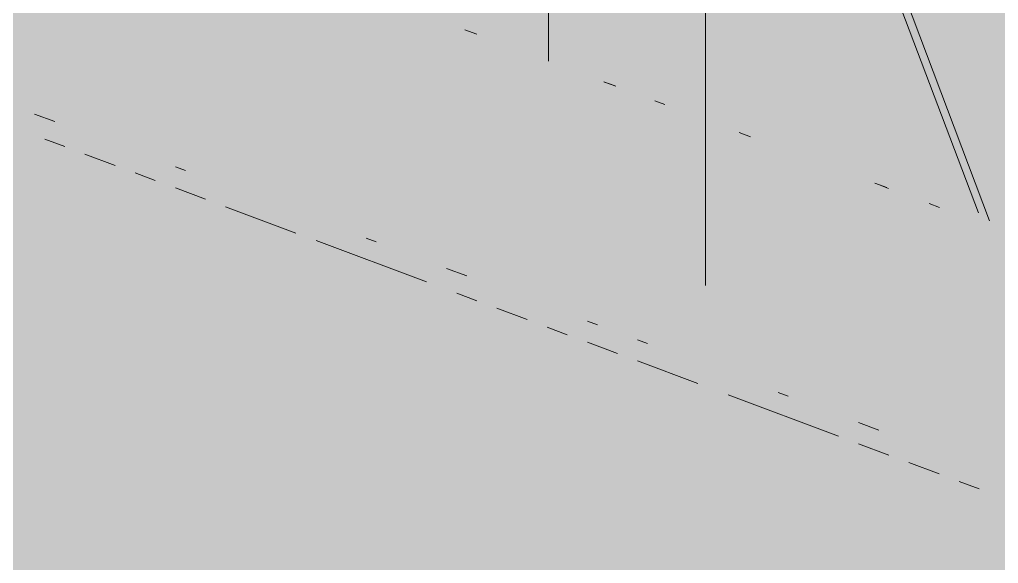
# Paper-space layout '03 3D Building and Roof' of a CAD drawing. Header units: millimetres. Extents: x 5 to 415, y 5 to 292.
# Drawn here: x 106.51 to 112.57, y 90.91 to 94.28 of the extents above; entities that cross this region are included whole.
import ezdxf

# ---------------------------------------------------------------- set-up
doc = ezdxf.new("R2010")
doc.units = ezdxf.units.MM
doc.layers.add('EXISTING', color=7, linetype='Continuous')
doc.layers.add('IMAGES', color=7, linetype='Continuous')

# ---------------------------------------------------------------- blocks, each defined once
blk = doc.blocks.new('SHEET_03')
at = {"layer": 'EXISTING', "color": 250, "lineweight": 9}
for p, q in [((110.7591, 97.026), (110.7591, 93.6592)), ((109.787, 94.1637), (109.787, 95.7067)), ((112.4472, 93.083), (111.7312, 94.9784)), ((111.7756, 94.9951), (112.5163, 93.0342)), ((109.787, 94.573), (109.787, 94.0234)), ((109.2685, 94.2176), (109.3426, 94.1898)), ((110.1929, 93.8713), (110.13, 93.8949)), ((110.1342, 93.8933), (110.2036, 93.8673)), ((110.5075, 93.7535), (110.4446, 93.777)), ((106.6073, 93.6951), (106.7316, 93.6485)), ((110.7591, 93.6592), (110.7591, 92.6334)), ((110.9674, 93.5812), (111.0368, 93.5552)), ((106.7938, 93.4941), (106.6695, 93.5407)), ((107.1047, 93.3777), (106.9182, 93.4475)), ((107.4778, 93.369), (107.5399, 93.3457)), ((107.3534, 93.2845), (107.2291, 93.3311)), ((107.6643, 93.168), (107.4778, 93.2379)), ((111.8053, 93.2673), (111.8793, 93.2396)), ((111.8914, 93.235), (111.8285, 93.2586)), ((108.2239, 92.9584), (107.7887, 93.1215)), ((112.206, 93.1172), (112.1431, 93.1408)), ((109.0322, 92.6556), (108.3483, 92.9118)), ((108.6591, 92.9265), (108.7213, 92.9032)), ((109.1566, 92.7401), (109.2809, 92.6935)), ((109.3431, 92.5391), (109.2187, 92.5857)), ((109.654, 92.4227), (109.4675, 92.4926)), ((109.9027, 92.3295), (109.7783, 92.3761)), ((110.0271, 92.414), (110.0892, 92.3908)), ((110.2136, 92.2131), (110.0271, 92.2829)), ((110.3379, 92.2976), (110.4001, 92.2743)), ((110.711, 92.0267), (110.3379, 92.1665)), ((111.5815, 91.7006), (110.8975, 91.9568)), ((111.2084, 91.9715), (111.2706, 91.9482)), ((111.7059, 91.7852), (111.8302, 91.7386)), ((111.8924, 91.5842), (111.7059, 91.654)), ((112.2033, 91.4677), (112.0167, 91.5376)), ((112.452, 91.3745), (112.3276, 91.4211))]:
    blk.add_line(p, q, dxfattribs=at)
at = {"layer": 'IMAGES', "color": 7}
for points in [[(110.0609, 94.1714), (110.4037, 94.1714), (110.0609, 96.9143), (110.4037, 96.9143)], [(110.4037, 94), (110.575, 94), (110.4037, 96.9143), (110.575, 96.9143)], [(110.575, 93.8286), (110.7464, 93.8286), (110.575, 96.9143), (110.7464, 96.9143)], [(110.7464, 93.8286), (110.9178, 93.8286), (110.7464, 96.7429), (110.9178, 96.7429)], [(110.9178, 93.6571), (111.0891, 93.6571), (110.9178, 96.7429), (111.0891, 96.7429)], [(109.8896, 94.1714), (110.0609, 94.1714), (109.8896, 95.3714), (110.0609, 95.3714)], [(109.7182, 94), (109.8896, 94), (109.7182, 95.2), (109.8896, 95.2)], [(106.4623, 94.1714), (108.1759, 94.1714), (106.4623, 94.3429), (108.1759, 94.3429)], [(108.1759, 94.1714), (108.3473, 94.1714), (108.1759, 94.3429), (108.3473, 94.3429)], [(108.3473, 94.1714), (108.5187, 94.1714), (108.3473, 94.3429), (108.5187, 94.3429)], [(108.5187, 94.1714), (108.69, 94.1714), (108.5187, 94.3429), (108.69, 94.3429)], [(108.69, 94.1714), (108.8614, 94.1714), (108.69, 94.3429), (108.8614, 94.3429)], [(108.8614, 94.1714), (109.0328, 94.1714), (108.8614, 94.3429), (109.0328, 94.3429)], [(109.0328, 94.1714), (109.3755, 94.1714), (109.0328, 94.3429), (109.3755, 94.3429)], [(109.3755, 94.1714), (109.5468, 94.1714), (109.3755, 94.3429), (109.5468, 94.3429)], [(109.5468, 94.1714), (109.7182, 94.1714), (109.5468, 94.3429), (109.7182, 94.3429)], [(111.0891, 93.8286), (111.7746, 93.8286), (111.0891, 94.3429), (111.7746, 94.3429)], [(111.7746, 94), (111.9459, 94), (111.7746, 94.3429), (111.9459, 94.3429)], [(111.9459, 94), (112.1173, 94), (111.9459, 94.3429), (112.1173, 94.3429)], [(112.1173, 94.1714), (112.2887, 94.1714), (112.1173, 94.3429), (112.2887, 94.3429)], [(112.2887, 94.1714), (114.345, 94.1714), (112.2887, 94.3429), (114.345, 94.3429)], [(106.2909, 94), (106.6337, 94), (106.2909, 94.1714), (106.6337, 94.1714)], [(106.6337, 94), (106.805, 94), (106.6337, 94.1714), (106.805, 94.1714)], [(106.805, 94), (106.9764, 94), (106.805, 94.1714), (106.9764, 94.1714)], [(106.9764, 94), (108.69, 94), (106.9764, 94.1714), (108.69, 94.1714)], [(108.69, 94), (109.0328, 94), (108.69, 94.1714), (109.0328, 94.1714)], [(109.0328, 94), (109.2041, 94), (109.0328, 94.1714), (109.2041, 94.1714)], [(109.2041, 94), (109.3755, 94), (109.2041, 94.1714), (109.3755, 94.1714)], [(109.3755, 94), (109.5468, 94), (109.3755, 94.1714), (109.5468, 94.1714)], [(109.5468, 93.8286), (109.7182, 93.8286), (109.5468, 94.1714), (109.7182, 94.1714)], [(109.8896, 94), (110.0609, 94), (109.8896, 94.1714), (110.0609, 94.1714)], [(110.0609, 94), (110.2323, 94), (110.0609, 94.1714), (110.2323, 94.1714)], [(110.2323, 94), (110.4037, 94), (110.2323, 94.1714), (110.4037, 94.1714)], [(112.1173, 94), (112.2887, 94), (112.1173, 94.1714), (112.2887, 94.1714)], [(112.2887, 94), (112.46, 94), (112.2887, 94.1714), (112.46, 94.1714)], [(112.46, 94), (114.5164, 94), (112.46, 94.1714), (114.5164, 94.1714)], [(106.4623, 93.8286), (106.6337, 93.8286), (106.4623, 94), (106.6337, 94)], [(106.6337, 93.8286), (106.805, 93.8286), (106.6337, 94), (106.805, 94)], [(106.805, 93.6571), (106.9764, 93.6571), (106.805, 94), (106.9764, 94)], [(106.9764, 93.8286), (107.1478, 93.8286), (106.9764, 94), (107.1478, 94)], [(107.1478, 93.8286), (107.3191, 93.8286), (107.1478, 94), (107.3191, 94)], [(107.3191, 93.8286), (109.0328, 93.8286), (107.3191, 94), (109.0328, 94)], [(109.0328, 93.8286), (109.3755, 93.8286), (109.0328, 94), (109.3755, 94)], [(109.3755, 93.8286), (109.5468, 93.8286), (109.3755, 94), (109.5468, 94)], [(109.7182, 93.8286), (110.0609, 93.8286), (109.7182, 94), (110.0609, 94)], [(110.0609, 93.8286), (110.2323, 93.8286), (110.0609, 94), (110.2323, 94)], [(110.2323, 93.8286), (110.4037, 93.8286), (110.2323, 94), (110.4037, 94)], [(110.4037, 93.8286), (110.575, 93.8286), (110.4037, 94), (110.575, 94)], [(111.7746, 93.8286), (111.9459, 93.8286), (111.7746, 94), (111.9459, 94)], [(111.9459, 93.8286), (112.1173, 93.8286), (111.9459, 94), (112.1173, 94)], [(112.1173, 93.8286), (112.2887, 93.8286), (112.1173, 94), (112.2887, 94)], [(112.2887, 93.8286), (114.345, 93.8286), (112.2887, 94), (114.345, 94)], [(106.4623, 93.6571), (106.805, 93.6571), (106.4623, 93.8286), (106.805, 93.8286)], [(106.9764, 93.6571), (107.3191, 93.6571), (106.9764, 93.8286), (107.3191, 93.8286)], [(107.3191, 93.6571), (107.4905, 93.6571), (107.3191, 93.8286), (107.4905, 93.8286)], [(107.4905, 93.6571), (107.6619, 93.6571), (107.4905, 93.8286), (107.6619, 93.8286)], [(107.6619, 93.6571), (107.8332, 93.6571), (107.6619, 93.8286), (107.8332, 93.8286)], [(107.8332, 93.6571), (109.5468, 93.6571), (107.8332, 93.8286), (109.5468, 93.8286)], [(109.5468, 93.6571), (109.7182, 93.6571), (109.5468, 93.8286), (109.7182, 93.8286)], [(109.7182, 93.6571), (109.8896, 93.6571), (109.7182, 93.8286), (109.8896, 93.8286)], [(109.8896, 93.6571), (110.0609, 93.6571), (109.8896, 93.8286), (110.0609, 93.8286)], [(110.0609, 93.6571), (110.2323, 93.6571), (110.0609, 93.8286), (110.2323, 93.8286)], [(110.2323, 93.6571), (110.4037, 93.6571), (110.2323, 93.8286), (110.4037, 93.8286)], [(110.4037, 93.6571), (110.9178, 93.6571), (110.4037, 93.8286), (110.9178, 93.8286)], [(111.0891, 93.6571), (111.2605, 93.6571), (111.0891, 93.8286), (111.2605, 93.8286)], [(111.2605, 93.6571), (111.9459, 93.6571), (111.2605, 93.8286), (111.9459, 93.8286)], [(111.9459, 93.4857), (112.1173, 93.4857), (111.9459, 93.8286), (112.1173, 93.8286)], [(112.1173, 93.4857), (112.2887, 93.4857), (112.1173, 93.8286), (112.2887, 93.8286)], [(112.2887, 93.6571), (112.46, 93.6571), (112.2887, 93.8286), (112.46, 93.8286)], [(112.46, 93.6571), (113.6596, 93.6571), (112.46, 93.8286), (113.6596, 93.8286)], [(106.4623, 93.4857), (106.6337, 93.4857), (106.4623, 93.6571), (106.6337, 93.6571)], [(106.6337, 93.4857), (106.805, 93.4857), (106.6337, 93.6571), (106.805, 93.6571)], [(106.805, 93.4857), (107.3191, 93.4857), (106.805, 93.6571), (107.3191, 93.6571)], [(107.3191, 93.4857), (107.6619, 93.4857), (107.3191, 93.6571), (107.6619, 93.6571)], [(107.6619, 93.3143), (108.0046, 93.3143), (107.6619, 93.6571), (108.0046, 93.6571)], [(108.0046, 93.3143), (108.1759, 93.3143), (108.0046, 93.6571), (108.1759, 93.6571)], [(108.1759, 93.4857), (108.3473, 93.4857), (108.1759, 93.6571), (108.3473, 93.6571)], [(108.3473, 93.4857), (109.8896, 93.4857), (108.3473, 93.6571), (109.8896, 93.6571)], [(109.8896, 93.4857), (110.0609, 93.4857), (109.8896, 93.6571), (110.0609, 93.6571)], [(110.0609, 93.4857), (110.2323, 93.4857), (110.0609, 93.6571), (110.2323, 93.6571)], [(110.2323, 93.4857), (110.4037, 93.4857), (110.2323, 93.6571), (110.4037, 93.6571)], [(110.4037, 93.4857), (110.575, 93.4857), (110.4037, 93.6571), (110.575, 93.6571)], [(110.575, 93.4857), (110.9178, 93.4857), (110.575, 93.6571), (110.9178, 93.6571)], [(110.9178, 93.4857), (111.0891, 93.4857), (110.9178, 93.6571), (111.0891, 93.6571)], [(111.0891, 93.4857), (111.2605, 93.4857), (111.0891, 93.6571), (111.2605, 93.6571)], [(111.2605, 93.4857), (111.6032, 93.4857), (111.2605, 93.6571), (111.6032, 93.6571)], [(111.6032, 93.4857), (111.9459, 93.4857), (111.6032, 93.6571), (111.9459, 93.6571)], [(112.2887, 93.4857), (112.46, 93.4857), (112.2887, 93.6571), (112.46, 93.6571)], [(112.46, 93.4857), (112.6314, 93.4857), (112.46, 93.6571), (112.6314, 93.6571)], [(106.4623, 93.3143), (106.805, 93.3143), (106.4623, 93.4857), (106.805, 93.4857)], [(106.805, 93.3143), (107.1478, 93.3143), (106.805, 93.4857), (107.1478, 93.4857)], [(107.1478, 93.3143), (107.4905, 93.3143), (107.1478, 93.4857), (107.4905, 93.4857)], [(107.4905, 93.3143), (107.6619, 93.3143), (107.4905, 93.4857), (107.6619, 93.4857)], [(108.1759, 93.3143), (108.3473, 93.3143), (108.1759, 93.4857), (108.3473, 93.4857)], [(108.3473, 93.3143), (108.69, 93.3143), (108.3473, 93.4857), (108.69, 93.4857)], [(108.69, 93.3143), (108.8614, 93.3143), (108.69, 93.4857), (108.8614, 93.4857)], [(108.8614, 93.3143), (110.4037, 93.3143), (108.8614, 93.4857), (110.4037, 93.4857)], [(110.4037, 92.8), (110.575, 92.8), (110.4037, 93.4857), (110.575, 93.4857)], [(110.575, 92.8), (110.7464, 92.8), (110.575, 93.4857), (110.7464, 93.4857)], [(110.7464, 92.6286), (110.9178, 92.6286), (110.7464, 93.4857), (110.9178, 93.4857)], [(110.9178, 93.3143), (111.0891, 93.3143), (110.9178, 93.4857), (111.0891, 93.4857)], [(111.0891, 93.3143), (111.2605, 93.3143), (111.0891, 93.4857), (111.2605, 93.4857)], [(111.2605, 93.3143), (111.4318, 93.3143), (111.2605, 93.4857), (111.4318, 93.4857)], [(111.4318, 93.1429), (111.6032, 93.1429), (111.4318, 93.4857), (111.6032, 93.4857)], [(111.6032, 93.3143), (111.7746, 93.3143), (111.6032, 93.4857), (111.7746, 93.4857)], [(111.7746, 93.3143), (111.9459, 93.3143), (111.7746, 93.4857), (111.9459, 93.4857)], [(111.9459, 93.3143), (112.2887, 93.3143), (111.9459, 93.4857), (112.2887, 93.4857)], [(112.2887, 93.3143), (112.46, 93.3143), (112.2887, 93.4857), (112.46, 93.4857)], [(112.46, 93.1429), (112.6314, 93.1429), (112.46, 93.4857), (112.6314, 93.4857)], [(104.7487, 93.1429), (106.805, 93.1429), (104.7487, 93.3143), (106.805, 93.3143)], [(106.805, 93.1429), (107.1478, 93.1429), (106.805, 93.3143), (107.1478, 93.3143)], [(107.1478, 93.1429), (107.4905, 93.1429), (107.1478, 93.3143), (107.4905, 93.3143)], [(107.4905, 93.1429), (107.8332, 93.1429), (107.4905, 93.3143), (107.8332, 93.3143)], [(107.8332, 93.1429), (108.1759, 93.1429), (107.8332, 93.3143), (108.1759, 93.3143)], [(108.1759, 93.1429), (108.3473, 93.1429), (108.1759, 93.3143), (108.3473, 93.3143)], [(108.3473, 93.1429), (108.8614, 93.1429), (108.3473, 93.3143), (108.8614, 93.3143)], [(108.8614, 93.1429), (109.2041, 93.1429), (108.8614, 93.3143), (109.2041, 93.3143)], [(109.2041, 93.1429), (110.4037, 93.1429), (109.2041, 93.3143), (110.4037, 93.3143)], [(110.9178, 93.1429), (111.2605, 93.1429), (110.9178, 93.3143), (111.2605, 93.3143)], [(111.2605, 93.1429), (111.4318, 93.1429), (111.2605, 93.3143), (111.4318, 93.3143)], [(111.6032, 93.1429), (111.7746, 93.1429), (111.6032, 93.3143), (111.7746, 93.3143)], [(111.7746, 93.1429), (111.9459, 93.1429), (111.7746, 93.3143), (111.9459, 93.3143)], [(111.9459, 92.9714), (112.1173, 92.9714), (111.9459, 93.3143), (112.1173, 93.3143)], [(112.1173, 93.1429), (112.2887, 93.1429), (112.1173, 93.3143), (112.2887, 93.3143)], [(112.2887, 92.9714), (112.46, 92.9714), (112.2887, 93.3143), (112.46, 93.3143)], [(104.406, 92.9714), (107.1478, 92.9714), (104.406, 93.1429), (107.1478, 93.1429)], [(107.1478, 92.9714), (107.3191, 92.9714), (107.1478, 93.1429), (107.3191, 93.1429)], [(107.3191, 92.9714), (107.4905, 92.9714), (107.3191, 93.1429), (107.4905, 93.1429)], [(107.4905, 92.9714), (107.6619, 92.9714), (107.4905, 93.1429), (107.6619, 93.1429)], [(107.6619, 92.9714), (107.8332, 92.9714), (107.6619, 93.1429), (107.8332, 93.1429)], [(107.8332, 92.9714), (108.0046, 92.9714), (107.8332, 93.1429), (108.0046, 93.1429)], [(108.0046, 92.9714), (108.1759, 92.9714), (108.0046, 93.1429), (108.1759, 93.1429)], [(108.1759, 92.9714), (108.3473, 92.9714), (108.1759, 93.1429), (108.3473, 93.1429)], [(108.3473, 92.9714), (108.5187, 92.9714), (108.3473, 93.1429), (108.5187, 93.1429)], [(108.5187, 92.9714), (108.69, 92.9714), (108.5187, 93.1429), (108.69, 93.1429)], [(108.69, 92.9714), (108.8614, 92.9714), (108.69, 93.1429), (108.8614, 93.1429)], [(108.8614, 92.9714), (109.0328, 92.9714), (108.8614, 93.1429), (109.0328, 93.1429)], [(109.0328, 92.9714), (109.3755, 92.9714), (109.0328, 93.1429), (109.3755, 93.1429)], [(109.3755, 92.9714), (109.5468, 92.9714), (109.3755, 93.1429), (109.5468, 93.1429)], [(109.5468, 92.9714), (110.4037, 92.9714), (109.5468, 93.1429), (110.4037, 93.1429)], [(110.9178, 92.6286), (111.0891, 92.6286), (110.9178, 93.1429), (111.0891, 93.1429)], [(111.0891, 92.9714), (111.2605, 92.9714), (111.0891, 93.1429), (111.2605, 93.1429)], [(111.2605, 92.9714), (111.6032, 92.9714), (111.2605, 93.1429), (111.6032, 93.1429)], [(111.6032, 92.9714), (111.7746, 92.9714), (111.6032, 93.1429), (111.7746, 93.1429)], [(111.7746, 92.9714), (111.9459, 92.9714), (111.7746, 93.1429), (111.9459, 93.1429)], [(112.1173, 92.9714), (112.2887, 92.9714), (112.1173, 93.1429), (112.2887, 93.1429)], [(112.46, 92.9714), (112.6314, 92.9714), (112.46, 93.1429), (112.6314, 93.1429)], [(104.2346, 92.8), (107.6619, 92.8), (104.2346, 92.9714), (107.6619, 92.9714)], [(107.6619, 92.8), (107.8332, 92.8), (107.6619, 92.9714), (107.8332, 92.9714)], [(107.8332, 92.8), (108.0046, 92.8), (107.8332, 92.9714), (108.0046, 92.9714)], [(108.0046, 92.8), (108.1759, 92.8), (108.0046, 92.9714), (108.1759, 92.9714)], [(108.1759, 92.8), (108.5187, 92.8), (108.1759, 92.9714), (108.5187, 92.9714)], [(108.5187, 92.8), (108.69, 92.8), (108.5187, 92.9714), (108.69, 92.9714)], [(108.69, 92.8), (108.8614, 92.8), (108.69, 92.9714), (108.8614, 92.9714)], [(108.8614, 92.8), (109.0328, 92.8), (108.8614, 92.9714), (109.0328, 92.9714)], [(109.0328, 92.8), (109.3755, 92.8), (109.0328, 92.9714), (109.3755, 92.9714)], [(109.3755, 92.8), (109.7182, 92.8), (109.3755, 92.9714), (109.7182, 92.9714)], [(109.7182, 92.8), (110.0609, 92.8), (109.7182, 92.9714), (110.0609, 92.9714)], [(110.0609, 92.8), (110.4037, 92.8), (110.0609, 92.9714), (110.4037, 92.9714)], [(111.0891, 92.8), (111.7746, 92.8), (111.0891, 92.9714), (111.7746, 92.9714)], [(111.7746, 92.8), (111.9459, 92.8), (111.7746, 92.9714), (111.9459, 92.9714)], [(111.9459, 92.8), (112.1173, 92.8), (111.9459, 92.9714), (112.1173, 92.9714)], [(112.1173, 92.8), (112.2887, 92.8), (112.1173, 92.9714), (112.2887, 92.9714)], [(112.2887, 92.8), (112.46, 92.8), (112.2887, 92.9714), (112.46, 92.9714)], [(112.46, 92.8), (112.6314, 92.8), (112.46, 92.9714), (112.6314, 92.9714)], [(103.7205, 92.6286), (108.1759, 92.6286), (103.7205, 92.8), (108.1759, 92.8)], [(108.1759, 92.6286), (108.5187, 92.6286), (108.1759, 92.8), (108.5187, 92.8)], [(108.5187, 92.6286), (108.69, 92.6286), (108.5187, 92.8), (108.69, 92.8)], [(108.69, 92.6286), (108.8614, 92.6286), (108.69, 92.8), (108.8614, 92.8)], [(108.8614, 92.6286), (109.0328, 92.6286), (108.8614, 92.8), (109.0328, 92.8)], [(109.0328, 92.6286), (109.3755, 92.6286), (109.0328, 92.8), (109.3755, 92.8)], [(109.3755, 92.6286), (109.5468, 92.6286), (109.3755, 92.8), (109.5468, 92.8)], [(109.5468, 92.6286), (109.8896, 92.6286), (109.5468, 92.8), (109.8896, 92.8)], [(109.8896, 92.6286), (110.4037, 92.6286), (109.8896, 92.8), (110.4037, 92.8)], [(110.4037, 92.6286), (110.575, 92.6286), (110.4037, 92.8), (110.575, 92.8)], [(110.575, 92.6286), (110.7464, 92.6286), (110.575, 92.8), (110.7464, 92.8)], [(111.0891, 92.6286), (112.2887, 92.6286), (111.0891, 92.8), (112.2887, 92.8)], [(112.2887, 92.6286), (112.46, 92.6286), (112.2887, 92.8), (112.46, 92.8)], [(112.46, 92.6286), (112.6314, 92.6286), (112.46, 92.8), (112.6314, 92.8)], [(103.035, 92.4571), (108.5187, 92.4571), (103.035, 92.6286), (108.5187, 92.6286)], [(108.5187, 92.4571), (108.69, 92.4571), (108.5187, 92.6286), (108.69, 92.6286)], [(108.69, 92.4571), (108.8614, 92.4571), (108.69, 92.6286), (108.8614, 92.6286)], [(108.8614, 92.4571), (109.0328, 92.4571), (108.8614, 92.6286), (109.0328, 92.6286)], [(109.0328, 92.4571), (109.3755, 92.4571), (109.0328, 92.6286), (109.3755, 92.6286)], [(109.3755, 92.4571), (109.8896, 92.4571), (109.3755, 92.6286), (109.8896, 92.6286)], [(109.8896, 92.4571), (110.0609, 92.4571), (109.8896, 92.6286), (110.0609, 92.6286)], [(110.0609, 92.4571), (110.2323, 92.4571), (110.0609, 92.6286), (110.2323, 92.6286)], [(110.2323, 92.4571), (110.4037, 92.4571), (110.2323, 92.6286), (110.4037, 92.6286)], [(110.4037, 92.4571), (110.575, 92.4571), (110.4037, 92.6286), (110.575, 92.6286)], [(110.575, 92.4571), (110.7464, 92.4571), (110.575, 92.6286), (110.7464, 92.6286)], [(110.7464, 92.4571), (110.9178, 92.4571), (110.7464, 92.6286), (110.9178, 92.6286)], [(110.9178, 92.4571), (111.0891, 92.4571), (110.9178, 92.6286), (111.0891, 92.6286)], [(111.0891, 92.4571), (112.6314, 92.4571), (111.0891, 92.6286), (112.6314, 92.6286)], [(102.521, 92.2857), (109.0328, 92.2857), (102.521, 92.4571), (109.0328, 92.4571)], [(109.0328, 92.2857), (109.3755, 92.2857), (109.0328, 92.4571), (109.3755, 92.4571)], [(109.3755, 92.2857), (109.7182, 92.2857), (109.3755, 92.4571), (109.7182, 92.4571)], [(109.7182, 92.2857), (110.0609, 92.2857), (109.7182, 92.4571), (110.0609, 92.4571)], [(110.0609, 92.2857), (110.4037, 92.2857), (110.0609, 92.4571), (110.4037, 92.4571)], [(110.4037, 92.2857), (110.9178, 92.2857), (110.4037, 92.4571), (110.9178, 92.4571)], [(110.9178, 92.2857), (111.2605, 92.2857), (110.9178, 92.4571), (111.2605, 92.4571)], [(111.2605, 92.2857), (111.4318, 92.2857), (111.2605, 92.4571), (111.4318, 92.4571)], [(111.4318, 92.2857), (113.3168, 92.2857), (111.4318, 92.4571), (113.3168, 92.4571)], [(102.1782, 92.1143), (109.3755, 92.1143), (102.1782, 92.2857), (109.3755, 92.2857)], [(109.3755, 92.1143), (109.5468, 92.1143), (109.3755, 92.2857), (109.5468, 92.2857)], [(109.5468, 92.1143), (109.7182, 92.1143), (109.5468, 92.2857), (109.7182, 92.2857)], [(109.7182, 92.1143), (109.8896, 92.1143), (109.7182, 92.2857), (109.8896, 92.2857)], [(109.8896, 91.9429), (110.0609, 91.9429), (109.8896, 92.2857), (110.0609, 92.2857)], [(110.0609, 92.1143), (110.2323, 92.1143), (110.0609, 92.2857), (110.2323, 92.2857)], [(110.2323, 92.1143), (110.575, 92.1143), (110.2323, 92.2857), (110.575, 92.2857)], [(110.575, 92.1143), (110.7464, 92.1143), (110.575, 92.2857), (110.7464, 92.2857)], [(110.7464, 92.1143), (110.9178, 92.1143), (110.7464, 92.2857), (110.9178, 92.2857)], [(110.9178, 92.1143), (111.0891, 92.1143), (110.9178, 92.2857), (111.0891, 92.2857)], [(111.0891, 92.1143), (111.4318, 92.1143), (111.0891, 92.2857), (111.4318, 92.2857)], [(111.4318, 92.1143), (111.7746, 92.1143), (111.4318, 92.2857), (111.7746, 92.2857)], [(111.7746, 92.1143), (111.9459, 92.1143), (111.7746, 92.2857), (111.9459, 92.2857)], [(111.9459, 92.1143), (113.4882, 92.1143), (111.9459, 92.2857), (113.4882, 92.2857)], [(102.0069, 91.9429), (109.3755, 91.9429), (102.0069, 92.1143), (109.3755, 92.1143)], [(109.3755, 91.9429), (109.7182, 91.9429), (109.3755, 92.1143), (109.7182, 92.1143)], [(109.7182, 91.9429), (109.8896, 91.9429), (109.7182, 92.1143), (109.8896, 92.1143)], [(110.0609, 91.9429), (110.4037, 91.9429), (110.0609, 92.1143), (110.4037, 92.1143)], [(110.4037, 91.9429), (110.575, 91.9429), (110.4037, 92.1143), (110.575, 92.1143)], [(110.575, 91.9429), (110.7464, 91.9429), (110.575, 92.1143), (110.7464, 92.1143)], [(110.7464, 91.9429), (110.9178, 91.9429), (110.7464, 92.1143), (110.9178, 92.1143)], [(110.9178, 91.9429), (111.0891, 91.9429), (110.9178, 92.1143), (111.0891, 92.1143)], [(111.0891, 91.9429), (111.2605, 91.9429), (111.0891, 92.1143), (111.2605, 92.1143)], [(111.2605, 91.9429), (111.4318, 91.9429), (111.2605, 92.1143), (111.4318, 92.1143)], [(111.4318, 91.9429), (111.6032, 91.9429), (111.4318, 92.1143), (111.6032, 92.1143)], [(111.6032, 91.9429), (111.7746, 91.9429), (111.6032, 92.1143), (111.7746, 92.1143)], [(111.7746, 91.9429), (111.9459, 91.9429), (111.7746, 92.1143), (111.9459, 92.1143)], [(111.9459, 91.9429), (112.1173, 91.9429), (111.9459, 92.1143), (112.1173, 92.1143)], [(112.1173, 91.9429), (112.2887, 91.9429), (112.1173, 92.1143), (112.2887, 92.1143)], [(112.2887, 91.9429), (114.0023, 91.9429), (112.2887, 92.1143), (114.0023, 92.1143)], [(101.3214, 91.7714), (108.69, 91.7714), (101.3214, 91.9429), (108.69, 91.9429)], [(108.69, 91.7714), (109.0328, 91.7714), (108.69, 91.9429), (109.0328, 91.9429)], [(109.0328, 91.7714), (109.3755, 91.7714), (109.0328, 91.9429), (109.3755, 91.9429)], [(109.3755, 91.7714), (109.5468, 91.7714), (109.3755, 91.9429), (109.5468, 91.9429)], [(109.5468, 91.7714), (109.7182, 91.7714), (109.5468, 91.9429), (109.7182, 91.9429)], [(109.7182, 91.7714), (110.0609, 91.7714), (109.7182, 91.9429), (110.0609, 91.9429)], [(110.0609, 91.7714), (110.575, 91.7714), (110.0609, 91.9429), (110.575, 91.9429)], [(110.575, 91.7714), (110.9178, 91.7714), (110.575, 91.9429), (110.9178, 91.9429)], [(110.9178, 91.7714), (111.0891, 91.7714), (110.9178, 91.9429), (111.0891, 91.9429)], [(111.0891, 91.7714), (111.2605, 91.7714), (111.0891, 91.9429), (111.2605, 91.9429)], [(111.2605, 91.7714), (111.4318, 91.7714), (111.2605, 91.9429), (111.4318, 91.9429)], [(111.4318, 91.7714), (111.6032, 91.7714), (111.4318, 91.9429), (111.6032, 91.9429)], [(111.6032, 91.7714), (111.7746, 91.7714), (111.6032, 91.9429), (111.7746, 91.9429)], [(111.7746, 91.7714), (111.9459, 91.7714), (111.7746, 91.9429), (111.9459, 91.9429)], [(111.9459, 91.7714), (112.1173, 91.7714), (111.9459, 91.9429), (112.1173, 91.9429)], [(112.1173, 91.7714), (112.6314, 91.7714), (112.1173, 91.9429), (112.6314, 91.9429)], [(100.8073, 91.6), (108.3473, 91.6), (100.8073, 91.7714), (108.3473, 91.7714)], [(108.3473, 91.6), (108.5187, 91.6), (108.3473, 91.7714), (108.5187, 91.7714)], [(108.5187, 91.6), (108.69, 91.6), (108.5187, 91.7714), (108.69, 91.7714)], [(108.69, 91.6), (108.8614, 91.6), (108.69, 91.7714), (108.8614, 91.7714)], [(108.8614, 91.6), (109.0328, 91.6), (108.8614, 91.7714), (109.0328, 91.7714)], [(109.0328, 91.6), (109.3755, 91.6), (109.0328, 91.7714), (109.3755, 91.7714)], [(109.3755, 91.6), (109.5468, 91.6), (109.3755, 91.7714), (109.5468, 91.7714)], [(109.5468, 91.6), (109.8896, 91.6), (109.5468, 91.7714), (109.8896, 91.7714)], [(109.8896, 91.6), (110.0609, 91.6), (109.8896, 91.7714), (110.0609, 91.7714)], [(110.0609, 91.6), (110.575, 91.6), (110.0609, 91.7714), (110.575, 91.7714)], [(110.575, 91.6), (110.9178, 91.6), (110.575, 91.7714), (110.9178, 91.7714)], [(110.9178, 91.6), (111.0891, 91.6), (110.9178, 91.7714), (111.0891, 91.7714)], [(111.0891, 91.6), (111.4318, 91.6), (111.0891, 91.7714), (111.4318, 91.7714)], [(111.4318, 91.6), (111.6032, 91.6), (111.4318, 91.7714), (111.6032, 91.7714)], [(111.6032, 91.6), (111.7746, 91.6), (111.6032, 91.7714), (111.7746, 91.7714)], [(111.7746, 91.6), (111.9459, 91.6), (111.7746, 91.7714), (111.9459, 91.7714)], [(111.9459, 91.6), (112.1173, 91.6), (111.9459, 91.7714), (112.1173, 91.7714)], [(112.1173, 91.6), (112.46, 91.6), (112.1173, 91.7714), (112.46, 91.7714)], [(112.46, 91.6), (112.6314, 91.6), (112.46, 91.7714), (112.6314, 91.7714)], [(100.4646, 91.4286), (107.8332, 91.4286), (100.4646, 91.6), (107.8332, 91.6)], [(107.8332, 91.4286), (108.0046, 91.4286), (107.8332, 91.6), (108.0046, 91.6)], [(108.0046, 91.4286), (108.1759, 91.4286), (108.0046, 91.6), (108.1759, 91.6)], [(108.1759, 91.4286), (108.3473, 91.4286), (108.1759, 91.6), (108.3473, 91.6)], [(108.3473, 91.4286), (108.5187, 91.4286), (108.3473, 91.6), (108.5187, 91.6)], [(108.5187, 91.4286), (108.69, 91.4286), (108.5187, 91.6), (108.69, 91.6)], [(108.69, 91.4286), (109.0328, 91.4286), (108.69, 91.6), (109.0328, 91.6)], [(109.0328, 91.4286), (109.3755, 91.4286), (109.0328, 91.6), (109.3755, 91.6)], [(109.3755, 91.4286), (109.5468, 91.4286), (109.3755, 91.6), (109.5468, 91.6)], [(109.5468, 91.4286), (111.0891, 91.4286), (109.5468, 91.6), (111.0891, 91.6)], [(111.0891, 91.4286), (111.4318, 91.4286), (111.0891, 91.6), (111.4318, 91.6)], [(111.4318, 91.4286), (111.7746, 91.4286), (111.4318, 91.6), (111.7746, 91.6)], [(111.7746, 91.4286), (112.2887, 91.4286), (111.7746, 91.6), (112.2887, 91.6)], [(112.2887, 91.4286), (112.46, 91.4286), (112.2887, 91.6), (112.46, 91.6)], [(112.46, 91.4286), (112.6314, 91.4286), (112.46, 91.6), (112.6314, 91.6)], [(99.9505, 91.2571), (107.4905, 91.2571), (99.9505, 91.4286), (107.4905, 91.4286)], [(107.4905, 91.2571), (107.6619, 91.2571), (107.4905, 91.4286), (107.6619, 91.4286)], [(107.6619, 91.2571), (107.8332, 91.2571), (107.6619, 91.4286), (107.8332, 91.4286)], [(107.8332, 91.2571), (108.1759, 91.2571), (107.8332, 91.4286), (108.1759, 91.4286)], [(108.1759, 91.2571), (108.5187, 91.2571), (108.1759, 91.4286), (108.5187, 91.4286)], [(108.5187, 91.2571), (108.8614, 91.2571), (108.5187, 91.4286), (108.8614, 91.4286)], [(108.8614, 91.2571), (109.0328, 91.2571), (108.8614, 91.4286), (109.0328, 91.4286)], [(109.0328, 91.2571), (111.4318, 91.2571), (109.0328, 91.4286), (111.4318, 91.4286)], [(111.4318, 91.2571), (111.7746, 91.2571), (111.4318, 91.4286), (111.7746, 91.4286)], [(111.7746, 91.2571), (111.9459, 91.2571), (111.7746, 91.4286), (111.9459, 91.4286)], [(111.9459, 91.2571), (112.2887, 91.2571), (111.9459, 91.4286), (112.2887, 91.4286)], [(112.2887, 91.2571), (112.46, 91.2571), (112.2887, 91.4286), (112.46, 91.4286)], [(112.46, 91.2571), (112.6314, 91.2571), (112.46, 91.4286), (112.6314, 91.4286)], [(99.6078, 91.0857), (106.9764, 91.0857), (99.6078, 91.2571), (106.9764, 91.2571)], [(106.9764, 91.0857), (107.3191, 91.0857), (106.9764, 91.2571), (107.3191, 91.2571)], [(107.3191, 91.0857), (107.4905, 91.0857), (107.3191, 91.2571), (107.4905, 91.2571)], [(107.4905, 91.0857), (107.6619, 91.0857), (107.4905, 91.2571), (107.6619, 91.2571)], [(107.6619, 91.0857), (107.8332, 91.0857), (107.6619, 91.2571), (107.8332, 91.2571)], [(107.8332, 91.0857), (108.0046, 91.0857), (107.8332, 91.2571), (108.0046, 91.2571)], [(108.0046, 91.0857), (108.5187, 91.0857), (108.0046, 91.2571), (108.5187, 91.2571)], [(108.5187, 91.0857), (111.9459, 91.0857), (108.5187, 91.2571), (111.9459, 91.2571)], [(111.9459, 91.0857), (112.2887, 91.0857), (111.9459, 91.2571), (112.2887, 91.2571)], [(112.2887, 91.0857), (112.46, 91.0857), (112.2887, 91.2571), (112.46, 91.2571)], [(112.46, 91.0857), (112.6314, 91.0857), (112.46, 91.2571), (112.6314, 91.2571)], [(106.4623, 90.9143), (106.6337, 90.9143), (106.4623, 91.0857), (106.6337, 91.0857)], [(106.6337, 90.9143), (106.805, 90.9143), (106.6337, 91.0857), (106.805, 91.0857)], [(106.805, 90.9143), (106.9764, 90.9143), (106.805, 91.0857), (106.9764, 91.0857)], [(106.9764, 90.9143), (107.3191, 90.9143), (106.9764, 91.0857), (107.3191, 91.0857)], [(107.3191, 90.9143), (107.4905, 90.9143), (107.3191, 91.0857), (107.4905, 91.0857)], [(107.4905, 90.9143), (107.6619, 90.9143), (107.4905, 91.0857), (107.6619, 91.0857)], [(107.6619, 90.9143), (107.8332, 90.9143), (107.6619, 91.0857), (107.8332, 91.0857)], [(107.8332, 90.9143), (108.0046, 90.9143), (107.8332, 91.0857), (108.0046, 91.0857)], [(108.0046, 90.9143), (112.6314, 90.9143), (108.0046, 91.0857), (112.6314, 91.0857)], [(106.4623, 90.7429), (106.805, 90.7429), (106.4623, 90.9143), (106.805, 90.9143)], [(106.805, 90.7429), (106.9764, 90.7429), (106.805, 90.9143), (106.9764, 90.9143)], [(106.9764, 90.7429), (107.1478, 90.7429), (106.9764, 90.9143), (107.1478, 90.9143)], [(107.1478, 90.7429), (107.4905, 90.7429), (107.1478, 90.9143), (107.4905, 90.9143)], [(107.4905, 90.7429), (107.6619, 90.7429), (107.4905, 90.9143), (107.6619, 90.9143)], [(107.6619, 90.7429), (112.8027, 90.7429), (107.6619, 90.9143), (112.8027, 90.9143)]]:
    blk.add_solid(points, dxfattribs=at)

psp = doc.layouts.new('03 3D Building and Roof')

# ---------------------------------------------------------------- block references
psp.add_blockref('SHEET_03', (0, 0))

doc.saveas('drawing.dxf')
